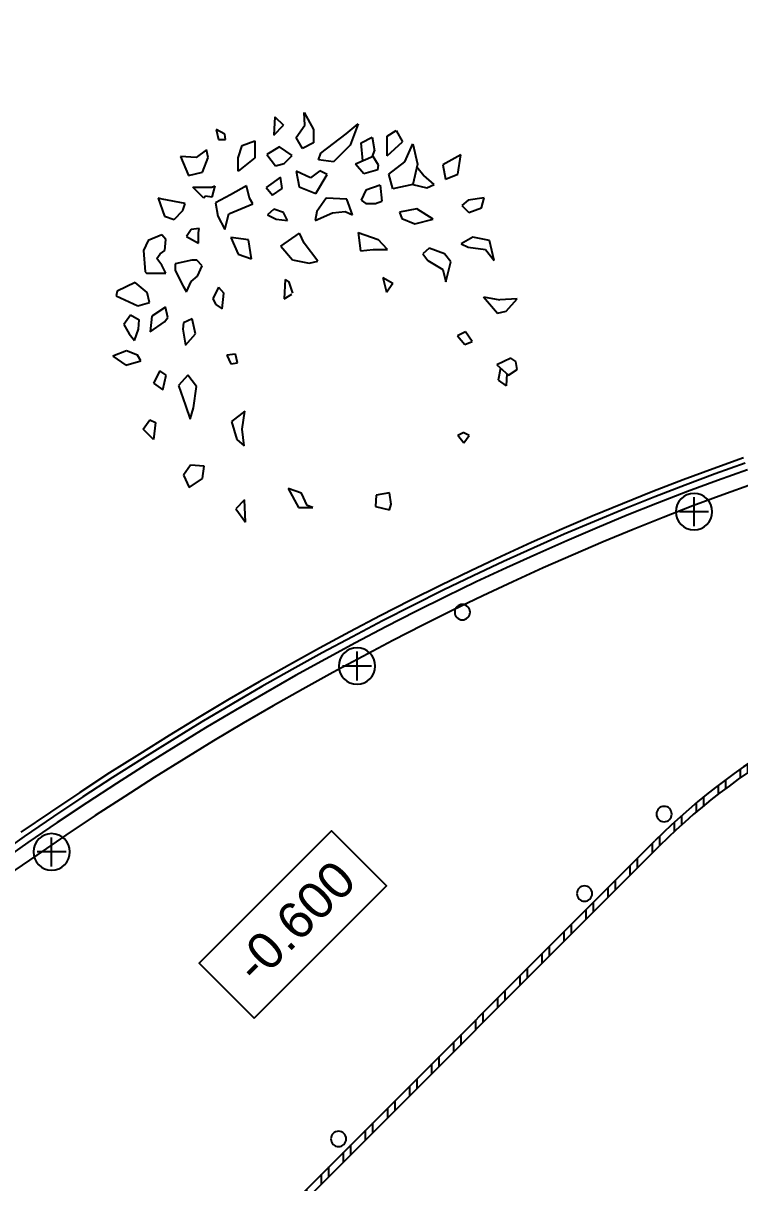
# Model space of a CAD drawing. Header units: metres. Extents: x 183920 to 188551, y 20757 to 23715.
# Drawn here: x 184272.74 to 184285.11, y 20998.33 to 21018.36 of the extents above; entities that cross this region are included whole.
import ezdxf

# ---------------------------------------------------------------- set-up
doc = ezdxf.new("R2010")
doc.units = ezdxf.units.M
for name, pattern in [('Style 0', [0]), ('Style_10', [0]), ('Style_18', [0]), ('Style_19', [0])]:
    doc.linetypes.add(name, pattern=pattern)
for name, color, linetype, true_color in [('0_1', 7, 'Continuous', 0x000000), ('0_2', 7, 'Continuous', 0x000000), ('brick', 12, 'Continuous', 0xbd0000), ('COLON', 5, 'Continuous', 0x0000ff), ('DRAW', 7, 'Continuous', 0xffffff), ('MONOLIT', 7, 'Continuous', 0x691639), ('SENDVICH', 2, 'Continuous', 0xffff00), ('TEXT', 2, 'Continuous', 0xffff00), ('WALL', 7, 'Continuous', 0x000000)]:
    doc.layers.add(name, color=color, linetype=linetype, true_color=true_color)
doc.styles.add('Style_14', font='', dxfattribs={"height": 0.63})
doc.styles.get('Style_14').set_extended_font_data('arial')
pattern_1 = [(90.00000125223907, (2.739875604618192e-06, -125.362089383195), (-0.3809999999999999, -8.327019778597844e-09), []), (90.00000125223907, (0.1270027919563006, -125.235089325563), (-0.3809999999999999, -8.327019778597844e-09), [])]

# ---------------------------------------------------------------- blocks, each defined once
blk = doc.blocks.new('TREE08')
at = {"layer": '0_2', "linetype": 'Style 0'}
for points in [[(0.1981012482413604, 0.8345069685907195), (0.1571599966195848, 0.7694516342888574)], [(0.2288069554383271, 0.7839082154829272), (0.1981012482413604, 0.8345069685907195)], [(0.02410137970231118, 0.8128221089848462), (-0.01683970132625134, 0.7549950774652607)], [(0.02921898132150008, 0.7983647966769922), (0.02410137970231118, 0.8128221089848462)], [(0.0650424607308737, 0.7188528811810753), (0.02921898132150008, 0.7983647966769922)], [(0.2748658086792917, 0.7694516342888574), (0.2288069554383271, 0.7839082154829272)], [(0.3567479707364068, 0.7839082154829272), (0.3311598407881757, 0.7549950774652607)], [(0.3618657429488138, 0.7477660435692002), (0.3567479707364068, 0.7839082154829272)], [(-0.3478543488823741, 0.7375844066017215), (-0.3632072999626907, 0.7303561281899182)], [(-0.2813250647942006, 0.7014422346879942), (-0.3478543488823741, 0.7375844066017215)], [(-0.1673427909349623, 0.7447011414184806), (-0.228754400292572, 0.6941023883106984)], [(-0.1264015149427234, 0.751929419830284), (-0.1673427909349623, 0.7447011414184806)], [(-0.08034285666543517, 0.7230155263283601), (-0.1264015149427234, 0.751929419830284)], [(-0.01683970132625134, 0.7549950774652607), (-0.006604522458336793, 0.7188528811810753)], [(0.1571599966195848, 0.7694516342888574), (0.1981012482413604, 0.7333094623751449)], [(0.1981012482413604, 0.7333094623751449), (0.2543952803502396, 0.7477660435692002)], [(0.2543952803502396, 0.7477660435692002), (0.2748658086792917, 0.7694516342888574)], [(0.3311598407881757, 0.7549950774652607), (0.3465127918684972, 0.7333094623751449)], [(0.3465127918684972, 0.7333094623751449), (0.3618657429488138, 0.7477660435692002)], [(-0.3632072999626907, 0.7303561281899182), (-0.3478543488823741, 0.6436152031684088)], [(-0.2864426420429262, 0.6436152031684088), (-0.2813250647942006, 0.7014422346879942)], [(-0.228754400292572, 0.6941023883106984), (-0.228754400292572, 0.6868740855284319)], [(-0.1212839376939977, 0.6796450760028296), (-0.08546043391416575, 0.7013306667224871)], [(-0.08546043391416575, 0.7013306667224871), (-0.08034285666543517, 0.7230155263283601)], [(-0.006604522458336793, 0.7188528811810753), (0.03945433078262778, 0.711624602769272)], [(0.03945433078262778, 0.711624602769272), (0.0650424607308737, 0.7188528811810753)], [(0.1212572888450092, 0.6736245975845898), (0.1314926383061468, 0.7314516291041755)], [(0.1314926383061468, 0.7314516291041755), (0.1724337193347093, 0.6736245975845898)], [(-0.228754400292572, 0.6868740855284319), (-0.1878133192640143, 0.6290470540088464)], [(-0.1878133192640143, 0.6290470540088464), (-0.1724603681836879, 0.6579602163969713)], [(-0.1724603681836879, 0.6579602163969713), (-0.1622250187225553, 0.6868740855284319)], [(-0.1622250187225553, 0.6868740855284319), (-0.1417544660230498, 0.6868740855284319)], [(-0.1417544660230498, 0.6868740855284319), (-0.1212839376939977, 0.6796450760028296)], [(0.1314926383061468, 0.6736245975845898), (0.1212572888450092, 0.6736245975845898)], [(0.1417278171740663, 0.6519397379787166), (0.1314926383061468, 0.6736245975845898)], [(0.1826688982026287, 0.6663962948023282), (0.1417278171740663, 0.6519397379787166)], [(0.1724337193347093, 0.6736245975845898), (0.1826688982026287, 0.6663962948023282)], [(0.2778920349101195, 0.6269646225792742), (0.3188331159386772, 0.6558785160811978)], [(0.3188331159386772, 0.6558785160811978), (0.3648919691796417, 0.6703350972752629)], [(0.3648919691796417, 0.6703350972752629), (0.4058330502082043, 0.641421934887133)], [(-0.5081331854486165, 0.581513958536031), (-0.554192038689586, 0.6104270965536976)], [(-0.554192038689586, 0.6104270965536976), (-0.554192038689586, 0.5526000650341072)], [(-0.4510562035739434, 0.6091151615849111), (-0.4595785777778675, 0.5790217134524759)], [(-0.4340110896091811, 0.6452276015375352), (-0.4510562035739434, 0.6091151615849111)], [(-0.3913988530326364, 0.6452276015375352), (-0.4340110896091811, 0.6452276015375352)], [(-0.416966341201323, 0.5910589416085967), (-0.3871376781159011, 0.6091151615849111)], [(-0.3877112612605409, 0.6087685892744148), (-0.3913988530326364, 0.6452276015375352)], [(-0.3478543488823741, 0.6436152031684088), (-0.3120308694730005, 0.6147020407802887)], [(-0.3120308694730005, 0.6147020407802887), (-0.2864426420429262, 0.6436152031684088)], [(-0.1592150475884941, 0.6053920620527119), (-0.1899209497491322, 0.5475650305331264)], [(-0.1387446167412802, 0.6198486432467819), (-0.1592150475884941, 0.6053920620527119)], [(-0.0926857635003156, 0.5764781685507882), (-0.1387446167412802, 0.6198486432467819)], [(-0.0007104779861435182, 0.6443760245566021), (-0.03141618518311018, 0.6443760245566021)], [(-0.03141618518311018, 0.6443760245566021), (-0.02629860793438944, 0.5937772714488199)], [(-0.02629860793438944, 0.5937772714488199), (0.004407294226258528, 0.6154621310546785)], [(0.01976024530658005, 0.6226911649507436), (-0.0007104779861435182, 0.6443760245566021)], [(0.004407294226258528, 0.6154621310546785), (0.01976024530658005, 0.6226911649507436)], [(0.1329661494241939, 0.6289340238157365), (0.09714267001482517, 0.592791827531551)], [(0.1892601815330779, 0.6000201303138176), (0.1329661494241939, 0.6289340238157365)], [(0.3546566197185091, 0.6052797629734058), (0.2778920349101195, 0.6269646225792742)], [(0.4058330502082043, 0.641421934887133), (0.3546566197185091, 0.6052797629734058)], [(0.5215110206685611, 0.6319357089934279), (0.4642184577054443, 0.5959705153596326)], [(0.5215110206685611, 0.6319357089934279), (0.5153948881951396, 0.5887422369478341)], [(-0.4978980065807069, 0.5381434838400422), (-0.5081331854486165, 0.581513958536031)], [(-0.4595785777778675, 0.5790217134524759), (-0.416966341201323, 0.5910589416085967)], [(-0.3487892240953092, 0.578222971628648), (-0.3999656545849995, 0.5493098092405279)], [(-0.2924951919864252, 0.5565380876523313), (-0.3487892240953092, 0.578222971628648)], [(-0.08245038966871976, 0.5620216117271913), (-0.0926857635003156, 0.5764781685507882)], [(-0.08756816188112672, 0.5331077182252577), (-0.08245038966871976, 0.5620216117271913)], [(0.09714267001482517, 0.592791827531551), (0.07155434510290778, 0.5421930744237689)], [(0.07155434510290778, 0.5421930744237689), (0.1278485721754732, 0.5638786895138892)], [(0.1278485721754732, 0.5638786895138892), (0.2097307342325883, 0.513279936406107)], [(0.250671815261141, 0.5711069679256925), (0.1892601815330779, 0.6000201303138176)], [(0.219966083693716, 0.5349647960119654), (0.250671815261141, 0.5711069679256925)], [(0.3897784004754493, 0.5760951624027182), (0.3744254493951278, 0.5254964092949211)], [(0.4409548309651445, 0.5544103027968449), (0.3897784004754493, 0.5760951624027182)], [(0.4642184577054443, 0.5959705153596326), (0.5153948881951396, 0.5887422369478341)], [(-0.554192038689586, 0.5526000650341072), (-0.5081331854486165, 0.5164578931203802)], [(-0.5081331854486165, 0.5164578931203802), (-0.4978980065807069, 0.5381434838400422)], [(-0.3999656545849995, 0.5493098092405279), (-0.3385540452273897, 0.5276249496346548)], [(-0.3385540452273897, 0.5276249496346548), (-0.3180833219346612, 0.5276249496346548)], [(-0.3180833219346612, 0.5276249496346548), (-0.2924951919864252, 0.5565380876523313)], [(-0.1899209497491322, 0.5475650305331264), (-0.2001562260988899, 0.5258794154430059)], [(-0.2001562260988899, 0.5258794154430059), (-0.1592150475884941, 0.5331077182252577)], [(-0.1592150475884941, 0.5331077182252577), (-0.1285092429096892, 0.5258794154430059)], [(-0.1285092429096892, 0.5258794154430059), (-0.08756816188112672, 0.5331077182252577)], [(0.2097307342325883, 0.513279936406107), (0.219966083693716, 0.5349647960119654)], [(0.3744254493951278, 0.5254964092949211), (0.4000135793433639, 0.5038115496890627)], [(0.4409548309651445, 0.4965832469068011), (0.4409548309651445, 0.5544103027968449)], [(0.4846889860344916, 0.4803168178773561), (0.505159709327225, 0.5236869270164454)], [(0.505159709327225, 0.5236869270164454), (0.5614537414361042, 0.5236869270164454)], [(0.5614537414361042, 0.5236869270164454), (0.5972772208454777, 0.5526000650341072)], [(0.5972772208454777, 0.5526000650341072), (0.5665713186848347, 0.48754473073226)], [(0.06054272338199378, 0.5070371019115579), (0.02471924397262015, 0.4492104359488716)], [(0.0912486255426319, 0.4492104359488716), (0.06054272338199378, 0.5070371019115579)], [(0.2886658740536093, 0.5073725125514256), (0.2784305002220135, 0.4712314373083868)], [(0.3091364023826614, 0.5001442341396173), (0.2886658740536093, 0.5073725125514256)], [(0.350077483411224, 0.4856880185024566), (0.3091364023826614, 0.5001442341396173)], [(0.3193717762142524, 0.4567748804847899), (0.350077483411224, 0.4856880185024566)], [(0.4000135793433639, 0.5038115496890627), (0.4409548309651445, 0.4965832469068011)], [(0.5256302620267304, 0.4586312271576939), (0.4846889860344916, 0.4803168178773561)], [(0.5665713186848347, 0.48754473073226), (0.5256302620267304, 0.4586312271576939)], [(-0.4978980065807069, 0.4369463675518255), (-0.5490742664771789, 0.4297180647695639)], [(-0.4978980065807069, 0.4080332051637056), (-0.4978980065807069, 0.4369463675518255)], [(-0.3218097602198667, 0.4561151965052544), (-0.3644219967964063, 0.4139837647324414)], [(-0.3005036419315919, 0.4681524246613752), (-0.3218097602198667, 0.4561151965052544)], [(-0.3090261136173641, 0.4079647972827158), (-0.2706751494393931, 0.4500962046850607)], [(-0.2706751494393931, 0.4500962046850607), (-0.3005036419315919, 0.4681524246613752)], [(-0.1172624218801002, 0.4382084649300868), (-0.1650928369639157, 0.4307027775730292)], [(-0.1172625924733182, 0.4382084649300868), (-0.1241515609716768, 0.4090171624829088)], [(0.02471924397262015, 0.4492104359488716), (0.04007219505294167, 0.3986116828410895)], [(0.04007219505294167, 0.3986116828410895), (0.0912486255426319, 0.4492104359488716)], [(0.2390423292699181, 0.4369463675518255), (0.208336427109275, 0.4441746459636289)], [(0.208336427109275, 0.4441746459636289), (0.2134540043580006, 0.4080332051637056)], [(0.2492775081378375, 0.4008041712676401), (0.2390423292699181, 0.4369463675518255)], [(0.2784305002220135, 0.4712314373083868), (0.3193717762142524, 0.4567748804847899)], [(0.4028068239773764, 0.4514029243754371), (0.3618657429488138, 0.4080332051637056)], [(0.4130420028452909, 0.3935758928558467), (0.4028068239773764, 0.4514029243754371)], [(-0.5490742664771789, 0.4297180647695639), (-0.5490742664771789, 0.3863476144440434)], [(-0.5490742664771789, 0.3863476144440434), (-0.4978980065807069, 0.4080332051637056)], [(-0.3644219967964063, 0.4139837647324414), (-0.3090261136173641, 0.4079647972827158)], [(-0.1650928369639157, 0.4307027775730292), (-0.1753280158318253, 0.4090171624829088)], [(-0.1753280158318253, 0.380104024465247), (-0.1241515609716768, 0.4090171624829088)], [(-0.1753280158318253, 0.4090171624829088), (-0.1753280158318253, 0.380104024465247)], [(0.2134540043580006, 0.4080332051637056), (0.2339247276507292, 0.3718910332499784)], [(0.2339247276507292, 0.3718910332499784), (0.2492775081378375, 0.4008041712676401)], [(0.3618657429488138, 0.4080332051637056), (0.3772186940291403, 0.3429771397480547)], [(0.4539832788375346, 0.3791193116617818), (0.4130420028452909, 0.3935758928558467)], [(0.4846889860344916, 0.4080332051637056), (0.5102773109464089, 0.4152615079459671)], [(0.5102773109464089, 0.3574344520559085), (0.4846889860344916, 0.4080332051637056)], [(0.5102773109464089, 0.4152615079459671), (0.6228653507937137, 0.3791193116617818)], [(-0.7195131721538705, 0.3081788768465349), (-0.7109907979499414, 0.3623475367754686)], [(-0.7109907979499414, 0.3623475367754686), (-0.6683785613733968, 0.3623475367754686)], [(-0.6683785613733968, 0.3623475367754686), (-0.6641173864566614, 0.3382723249789702)], [(-0.5021599369816944, 0.3491091861318117), (-0.5482186196294457, 0.2840538518299498)], [(-0.4509835064920041, 0.3418808833495501), (-0.5021599369816944, 0.3491091861318117)], [(0.3772186940291403, 0.3429771397480547), (0.4591008560862554, 0.35020617364412)], [(0.4591008560862554, 0.35020617364412), (0.4539832788375346, 0.3791193116617818)], [(0.5972772208454777, 0.3429771397480547), (0.5102773109464089, 0.3574344520559085)], [(0.6791593829025929, 0.364662754838175), (0.5972772208454777, 0.3429771397480547)], [(0.6228653507937137, 0.3791193116617818), (0.6791593829025929, 0.364662754838175)], [(-0.6641173864566614, 0.3382723249789702), (-0.7195131721538705, 0.3081788768465349)], [(-0.4663364575723306, 0.291282130241758), (-0.4509835064920041, 0.3418808833495501)], [(0.141391285493052, 0.336337895352479), (0.1242837100395234, 0.2719020825122148)], [(0.141391285493052, 0.336337895352479), (0.2215187988065018, 0.3080442787964003)], [(0.2010482704774546, 0.2719020825122148), (0.2215187988065018, 0.3080442787964003)], [(0.5768066925164257, 0.2706935270343992), (0.6279829524129027, 0.3140640017303928)], [(0.6279829524129027, 0.3140640017303928), (0.6689242040346832, 0.2923791421245197)], [(-0.5482186196294457, 0.2840538518299498), (-0.5789245217900839, 0.2406833771339758)], [(-0.5379834407615264, 0.255140713812288), (-0.4663364575723306, 0.291282130241758)], [(-0.3061743798795473, 0.2660474694441802), (-0.3232193232510867, 0.235954021311745)], [(-0.2848682615912775, 0.2419730131319339), (-0.3061743798795473, 0.2660474694441802)], [(0.1242837100395234, 0.2719020825122148), (0.1498718399877595, 0.2140750509926292)], [(0.1754601405292185, 0.1923901913867659), (0.2010482704774546, 0.2719020825122148)], [(0.3236337066152449, 0.3018006644471455), (0.2929278044546068, 0.2873441076235389)], [(0.2929278044546068, 0.2873441076235389), (0.3543394138122115, 0.2512026668236105)], [(0.3850453159728595, 0.3018006644471455), (0.3236337066152449, 0.3018006644471455)], [(0.4259863970014121, 0.2367453545157567), (0.3850453159728595, 0.3018006644471455)], [(0.5401944875422576, 0.2395462271037151), (0.5512183676045131, 0.2851501082284691)], [(0.6126300013325763, 0.2490086674285408), (0.5512183676045131, 0.2851501082284691)], [(0.6689242040346832, 0.2923791421245197), (0.6331007246253096, 0.2562369702108024)], [(-0.5789245217900839, 0.2406833771339758), (-0.5379834407615264, 0.255140713812288)], [(-0.3232193232510867, 0.235954021311745), (-0.3061743798795473, 0.2178978013354304)], [(-0.3061743798795473, 0.2178978013354304), (-0.2848682615912775, 0.2419730131319339)], [(0.04968950965054725, 0.2522940978710579), (-0.01172209970706245, 0.2128664955148136)], [(0.02446469451877006, 0.1989230830952489), (0.04968950965054725, 0.2345521106049341)], [(0.04968950965054725, 0.2522940978710579), (0.04968950965054725, 0.2345521106049341)], [(0.3543394138122115, 0.2512026668236105), (0.3850453159728595, 0.2150604949098834)], [(0.3901628932215851, 0.1861466014079597), (0.4259863970014121, 0.2367453545157567)], [(0.5819242697651514, 0.2056382171030103), (0.5401944875422576, 0.2395462271037151)], [(0.5972772208454777, 0.2128664955148136), (0.6126300013325763, 0.2490086674285408)], [(0.6109702755302938, 0.2499855573143639), (0.6331007246253096, 0.2562369702108024)], [(0.6444733459689996, 0.2064410531641064), (0.7047477078145103, 0.2490086674285408)], [(0.7047477078145103, 0.2490086674285408), (0.740571187223879, 0.2345521106049341)], [(0.740571187223879, 0.2345521106049341), (0.7201004639311506, 0.1911816359089454)], [(-0.01172209970706245, 0.2128664955148136), (0.01940204828670282, 0.2003060579546959)], [(0.1498718399877595, 0.2140750509926292), (0.1754601405292185, 0.1923901913867659)], [(0.3850453159728595, 0.2150604949098834), (0.3901628932215851, 0.1861466014079597)], [(0.4949243598660875, 0.1984099143207486), (0.4539832788375346, 0.1911816359089454)], [(0.4539832788375346, 0.1911816359089454), (0.4539832788375346, 0.1694960208188249)], [(0.5404144309430161, 0.1662835067923817), (0.4949243598660875, 0.1984099143207486)], [(0.5819242697651514, 0.2056382171030103), (0.5972772208454777, 0.2128664955148136)], [(0.6444733459689996, 0.2064410531641064), (0.7201004639311506, 0.1911816359089454)], [(-0.764015216044786, 0.1405828828011631), (-0.789603516586245, 0.09721240810517436)], [(-0.7179565577675026, 0.1405828828011631), (-0.764015216044786, 0.1405828828011631)], [(-0.6923682328555851, 0.09721240810517436), (-0.7179565577675026, 0.1405828828011631)], [(0.3489208857539501, 0.1311394026941548), (0.2988218245563318, 0.08396440675938828)], [(0.3489208857539501, 0.1311394026941548), (0.3704688077455325, 0.05505051325746447)], [(0.4539832788375346, 0.1694960208188249), (0.4744538071665771, 0.1405828828011631)], [(0.4744538071665771, 0.1405828828011631), (0.4949243598660875, 0.1261263016070981)], [(0.5404144309430161, 0.1662835067923817), (0.4949243598660875, 0.1261263016070981)], [(0.5563359692236971, 0.1188980231952998), (0.5921594486330708, 0.1622677424070215)], [(0.5921594486330708, 0.1622677424070215), (0.6638064318222763, 0.1405828828011631)], [(0.6638064318222763, 0.1405828828011631), (0.735453415011477, 0.1550394639952281)], [(0.735453415011477, 0.1550394639952281), (0.6842769845217819, 0.09721240810517436)], [(-0.789603516586245, 0.09721240810517436), (-0.7333095088478242, 0.07552754849931591)], [(-0.7333095088478242, 0.07552754849931591), (-0.6923682328555851, 0.09721240810517436)], [(-0.4979296150672185, 0.1095605302184746), (-0.540541851643763, 0.05539189466000413)], [(-0.4382722645259213, 0.09150431024216012), (-0.4979296150672185, 0.1095605302184746)], [(-0.4979296150672185, 0.06141013099593595), (-0.4382722645259213, 0.09150431024216012)], [(0.6126300013325763, 0.06829927008750766), (0.5563359692236971, 0.1188980231952998)], [(0.6842769845217819, 0.09721240810517436), (0.6126300013325763, 0.06829927008750766)], [(0.6750323429972499, 0.09348151002580128), (0.6638064318222763, 0.05384195777965376)], [(-0.5448030509309616, 0.01927945470738), (-0.4979296150672185, 0.06141013099593595)], [(-0.540541851643763, 0.05539189466000413), (-0.5448030509309616, 0.01927945470738)], [(0.2988218245563318, 0.08396440675938828), (0.3295277267169749, 0.04782223484566115)], [(0.3295277267169749, 0.04782223484566115), (0.3602336288776229, 0.004452515633929502)], [(0.3602336288776229, 0.004452515633929502), (0.3704688077455325, 0.05505051325746447)], [(0.5001090533614283, 0.04910217140057831), (0.4855325695045695, 0.02851356819322438)], [(0.547482814767301, 0.002778386889835679), (0.5001090533614283, 0.04910217140057831)], [(0.6126300013325763, 0.06829927008750766), (0.6331007246253096, 0.01770051697972544)], [(0.6586888545735456, 0.003243960156118791), (0.6638064318222763, 0.05384195777965376)], [(0.4855325695045695, 0.02851356819322438), (0.4964649872307547, -0.02295757426826844)], [(0.5511269052684329, -0.06928211426325832), (0.547482814767301, 0.002778386889835679)], [(0.6331007246253096, 0.01770051697972544), (0.6586888545735456, 0.003243960156118791)], [(0.7362125792083913, 0.01853498589779159), (0.6990423881839315, -0.02084092671296722)], [(0.8059067087034159, -0.01427827867291303), (0.7362125792083913, 0.01853498589779159)], [(0.2647552116024783, -0.04118446057538217), (0.2288069554383271, -0.08349698923584888)], [(0.2647552116024783, -0.04118446057538217), (0.2697482314305611, -0.08349698923584888)], [(0.4964649872307547, -0.02295757426826844), (0.5511269052684329, -0.06928211426325832)], [(0.6990423881839315, -0.02084092671296722), (0.7408588317623014, -0.04709151887317412)], [(0.7408588317623014, -0.04709151887317412), (0.8059067087034159, -0.01427827867291303)], [(0.2288069554383271, -0.08349698923584888), (0.2697482314305611, -0.08349698923584888)], [(-0.7537800371768711, -0.0907252676476522), (-0.7742505655059233, -0.1485522991672377)], [(-0.7742505655059233, -0.1485522991672377), (-0.707721378899588, -0.09795354605945551)], [(-0.707721378899588, -0.09795354605945551), (-0.7537800371768711, -0.0907252676476522)], [(0.4232773766768868, -0.1124101272535254), (0.4130420028452909, -0.1413240207554492)], [(0.4539832788375346, -0.119639161149576), (0.4232773766768868, -0.1124101272535254)], [(0.4693362299178513, -0.1774661926691615), (0.4539832788375346, -0.119639161149576)], [(0.6535712529543567, -0.1268674395613793), (0.6484534807419498, -0.1630088803613077)], [(0.6842769845217819, -0.1340957423436409), (0.6535712529543567, -0.1268674395613793)], [(0.4130420028452909, -0.1413240207554492), (0.4181597750576979, -0.2063793306868381)], [(0.6484534807419498, -0.1630088803613077), (0.6893947567341888, -0.1919227738632314)], [(0.7252182361435623, -0.1774661926691615), (0.6842769845217819, -0.1340957423436409)], [(-0.579780168637822, -0.2063793306868381), (-0.615603672417654, -0.2786629434004935)], [(-0.5644274125211818, -0.2569780837946203), (-0.579780168637822, -0.2063793306868381)], [(0.4181597750576979, -0.2063793306868381), (0.3874538728970549, -0.2425215269710235)], [(0.3874538728970549, -0.2425215269710235), (0.4591008560862554, -0.2136076334690997)], [(0.4591008560862554, -0.2136076334690997), (0.4693362299178513, -0.1774661926691615)], [(0.5819242697651514, -0.2280641902926965), (0.5358654165241867, -0.2063793306868381)], [(0.5358654165241867, -0.2063793306868381), (0.5409831887365987, -0.2352932241887619)], [(0.6893947567341888, -0.1919227738632314), (0.7252182361435623, -0.1774661926691615)], [(-0.5900155424694179, -0.300348558490609), (-0.5644274125211818, -0.2569780837946203)], [(0.5409831887365987, -0.2352932241887619), (0.5716889203040235, -0.2931195245945487)], [(0.5409831887365987, -0.2352932241887619), (0.5716889203040235, -0.2931195245945487)], [(0.6075123997133922, -0.2858912461827404), (0.5819242697651514, -0.2280641902926965)], [(-0.615603672417654, -0.2786629434004935), (-0.584897770257011, -0.3220334180964675)], [(-0.584897770257011, -0.3220334180964675), (-0.5900155424694179, -0.300348558490609)], [(0.5563359692236971, -0.3437182777023407), (0.6075123997133922, -0.2858912461827404)], [(0.5716889203040235, -0.2931195245945487), (0.5563359692236971, -0.3437182777023407)], [(0.2486641036616864, -0.3935509941435048), (0.2377316859355061, -0.4347282005582127)], [(0.2778171201163256, -0.4089922637705767), (0.2486641036616864, -0.3935509941435048)], [(0.2632406118890084, -0.4501694701852895), (0.2778171201163256, -0.4089922637705767)], [(0.4226753288350603, -0.389427390473016), (0.4028068239773764, -0.4666006435237735)], [(0.4226753288350603, -0.389427390473016), (0.4488655066251179, -0.444915783917915)], [(0.2377316859355061, -0.4347282005582127), (0.2632406118890084, -0.4501694701852895)], [(0.4028068239773764, -0.4666006435237735), (0.4283949539256123, -0.4882862342434356)], [(0.4898067582468986, -0.4955145370256973), (0.4488655066251179, -0.444915783917915)], [(-0.410898096681638, -0.4882862342434356), (-0.4467215760910117, -0.509971093849304)], [(-0.4467215760910117, -0.509971093849304), (-0.4262510477619595, -0.5605698469570861)], [(-0.3750745929018111, -0.5244276750433591), (-0.410898096681638, -0.4882862342434356)], [(0.4283949539256123, -0.4882862342434356), (0.4898067582468986, -0.4955145370256973)], [(-0.4262510477619595, -0.5605698469570861), (-0.4057803000987728, -0.5533415685452828)], [(-0.4057803000987728, -0.5533415685452828), (-0.3750745929018111, -0.5244276750433591)], [(0.2425623010186963, -0.5930789194471017), (0.2009114303450119, -0.6126887806136623)], [(0.2441599065186486, -0.575026428151156), (0.2390423292699181, -0.6328534596707416)], [(0.2953363613788021, -0.6039403216530798), (0.2441599065186486, -0.575026428151156)], [(0.2953363613788021, -0.6256251812589384), (0.2953363613788021, -0.6039403216530798)], [(-0.0532927428266948, -0.6075001634742812), (-0.06328453391140758, -0.6427822287460976)], [(-0.06328453391140758, -0.6427822287460976), (-0.02919467153879204, -0.6427822287460976)], [(-0.0532927428266948, -0.6075001634742812), (-0.03345604141919887, -0.618707016949609)], [(-0.02919467153879204, -0.6427822287460976), (-0.03345604141919887, -0.618707016949609)], [(0.2009114303450119, -0.6126887806136623), (0.2009114303450119, -0.6488012205662865)], [(0.2397909897986129, -0.6243939368829413), (0.2009114303450119, -0.6488012205662865)], [(0.2390423292699181, -0.6328534596707416), (0.2748658086792917, -0.6473107719785954)], [(0.2748658086792917, -0.6473107719785954), (0.2953363613788021, -0.6256251812589384)]]:
    blk.add_lwpolyline(points, dxfattribs=at)

msp = doc.modelspace()

# ---------------------------------------------------------------- hatches: boundary and pattern name
at = {"layer": 'DRAW'}
h = msp.add_hatch(dxfattribs=at)
h.set_pattern_fill('PATTERN_1', color=256, scale=0.04, angle=45.00000125223908, style=0, pattern_type=2)
h.set_pattern_definition(pattern_1)
edge = h.paths.add_edge_path(flags=0)
edge.add_line((184285.278452942, 21005.43397028478), (184285.0679763456, 21005.43397028478))
edge.add_arc((184291.3591755627, 20996.5205583458), 10.90999999924178, 125.2149287055322, 126.6709713732514)
edge.add_line((184284.8435178597, 21005.271232873), (184284.8807804479, 21005.2339702848))
edge.add_line((184284.8807804479, 21005.2339702848), (184284.9951711343, 21005.2339702848))
edge.add_arc((184291.3591755628, 20996.52055834586), 10.78999999921874, 124.3017776761788, 126.1432273850435, ccw=False)
edge.add_line((184285.278452942, 21005.43397028478), (184285.278452942, 21005.43397028478))
edge = h.paths.add_edge_path(flags=0)
edge.add_line((184287.5984576879, 21006.63397028477), (184287.2668658318, 21006.63397028477))
edge.add_arc((184291.3591755627, 20996.52055834485), 10.91000000002807, 112.0303164315238, 125.2149287027055)
edge.add_line((184285.0679763456, 21005.43397028478), (184285.278452942, 21005.43397028478))
edge.add_arc((184291.3591755627, 20996.5205583448), 10.79000000007903, 110.3978782312339, 124.30177767281049, ccw=False)
edge.add_line((184287.5984576879, 21006.63397028477), (184287.5984576879, 21006.63397028477))
edge = h.paths.add_edge_path(flags=0)
edge.add_line((184288.1877982344, 21006.83397028476), (184287.8008565553, 21006.83397028476))
edge.add_arc((184291.3591755627, 20996.52055834495), 10.90999999990707, 109.0353869886081, 112.0303164313215)
edge.add_line((184287.2668658318, 21006.63397028477), (184287.5984576879, 21006.63397028477))
edge.add_arc((184291.3591755627, 20996.52055834507), 10.78999999980191, 107.09267897267091, 110.3978782314602, ccw=False)
edge.add_line((184288.1877982344, 21006.83397028476), (184288.1877982344, 21006.83397028476))
edge = h.paths.add_edge_path(flags=0)
edge.add_arc((184289.3230602081, 21007.17779693013), 0.132500000004501, 180.0000000067421, 218.0540475959338, ccw=False)
edge.add_arc((184289.3230602081, 21007.17779693015), 0.1325000000040125, 164.2023622626909, 180.0000000170572, ccw=False)
edge.add_arc((184291.3591755627, 20996.52055834499), 10.90999999989961, 101.4384103490153, 109.0353869890705)
edge.add_line((184287.8008565553, 21006.83397028476), (184288.1877982344, 21006.83397028476))
edge.add_arc((184291.3591755627, 20996.52055834474), 10.79000000012951, 101.44186030419161, 107.09267897236529, ccw=False)
edge.add_line((184289.2187257802, 21007.09612332877), (184289.2187257802, 21007.09612332877))
edge = h.paths.add_edge_path(flags=0)
edge.add_line((184290.7817280322, 21007.29509565975), (184290.7753060022, 21007.41492369291))
edge.add_arc((184291.3591755627, 20996.52055834492), 10.90999999996287, 93.0677590204547, 100.1941482070702)
edge.add_arc((184289.3230602081, 21007.17779693011), 0.1325000000026649, 7.353264663834125e-10, 37.43019631083331, ccw=False)
edge.add_arc((184289.3230602081, 21007.17779693021), 0.1325000000017958, 343.57851092495827, 359.9999999584208, ccw=False)
edge.add_arc((184291.3591755627, 20996.52055834482), 10.79000000005808, 93.06775902029699, 100.19069825125229, ccw=False)
edge.add_line((184290.7817280322, 21007.29509565975), (184290.7817280322, 21007.29509565975))
h = msp.add_hatch(dxfattribs=at)
h.set_pattern_fill('PATTERN_1', color=256, scale=0.04, angle=45.00000125223908, style=0, pattern_type=2)
h.set_pattern_definition(pattern_1)
edge = h.paths.add_edge_path(flags=0)
edge.add_arc((184291.3591755627, 20996.52055834481), 10.79000000004047, 126.14322738150679, 134.9999999993767, ccw=False)
edge.add_line((184284.9951711343, 21005.2339702848), (184284.8807804479, 21005.2339702848))
edge.add_line((184284.8807804479, 21005.2339702848), (184284.8435178597, 21005.271232873))
edge.add_arc((184291.3591755627, 20996.5205583446), 10.91000000019494, 126.6709713694298, 134.9999999961542)
edge.add_line((184283.6446405803, 21004.23509332801), (184270.9662159932, 20991.55666874098))
edge.add_line((184270.9662159932, 20991.55666874098), (184271.0510688069, 20991.47181592723))
edge.add_line((184271.0510688069, 20991.47181592723), (184283.7294933938, 21004.15024051392))
edge.add_line((184283.7294933938, 21004.15024051392), (184283.7294933938, 21004.15024051392))

# ---------------------------------------------------------------- linework, layer by layer
at = {"layer": 'brick', "linetype": 'Style_19'}
for points in [[(184289.1955648366, 21007.21386880638, 0.1474959055225802), (184283.6446405803, 21004.23509332801)], [(184289.2187257802, 21007.09612332877, 0.1474805248008466), (184283.7294933941, 21004.15024051426)]]:
    msp.add_lwpolyline(points, format="xyb", dxfattribs=at)
for points in [[(184271.3975511297, 20991.9880038775), (184283.6446405803, 21004.23509332801)], [(184271.0510688069, 20991.47181592723), (184283.7294468671, 21004.15019398728)]]:
    msp.add_lwpolyline(points, dxfattribs=at)
at = {"layer": 'COLON', "linetype": 'Style_18'}
for points in [[(184284.0084880085, 21009.92020693008, 0.9999999999999999), (184284.6384880085, 21009.92020693008, 0.9999999999999999), (184284.0084880085, 21009.92020693008)], [(184278.1874929687, 21007.25592059571, 0.9999999999999999), (184278.8174929686, 21007.25592059571, 0.9999999999999999), (184278.1874929687, 21007.25592059571)], [(184272.9112134327, 21004.04691875745, 0.9999999999999999), (184273.5412134327, 21004.04691875745, 0.9999999999999999), (184272.9112134327, 21004.04691875745)]]:
    msp.add_lwpolyline(points, format="xyb", close=True, dxfattribs=at)
at = {"layer": 'COLON', "linetype": 'Style_19'}
for points in [[(184280.1890670562, 21008.18598677594, 0.9999999999999999), (184280.4540670562, 21008.18598677594, 0.9999999999999999), (184280.1890670562, 21008.18598677594)], [(184283.6743445396, 21004.70070929266, 0.9999999999999999), (184283.9393445395, 21004.70070929266, 0.9999999999999999), (184283.6743445396, 21004.70070929266)], [(184282.2997744053, 21003.32613915853, 0.9999999999999999), (184282.5647744053, 21003.32613915853, 0.9999999999999999), (184282.2997744053, 21003.32613915853)], [(184278.0507115741, 20999.08992061546, 0.9999999999999999), (184278.3157115741, 20999.08992061546, 0.9999999999999999), (184278.0507115741, 20999.08992061546)]]:
    msp.add_lwpolyline(points, format="xyb", close=True, dxfattribs=at)
at = {"layer": 'MONOLIT', "linetype": 'Style_19'}
for points in [[(184285.1775336898, 21010.84948365517), (184284.6567778029, 21010.66317202128), (184284.1351704579, 21010.46922223799), (184283.6128356619, 21010.26768399542), (184283.0898976712, 21010.05860866946), (184282.5664809637, 21009.84204931821), (184282.0427102115, 21009.61806067755), (184281.5187102516, 21009.38669915599), (184280.9946060574, 21009.1480228286), (184280.4705227087, 21008.90209143023), (184279.9465853615, 21008.64896634792), (184279.4229192183, 21008.38871061245), (184278.8996494969, 21008.12138888926), (184278.3769013992, 21007.84706746843), (184277.8548000806, 21007.5658142541), (184277.3334706186, 21007.27769875297), (184276.8130379804, 21006.98279206222), (184276.2936269924, 21006.68116685665), (184275.7753623076, 21006.37289737516), (184275.2583683743, 21006.05805940655), (184274.7427694042, 21005.73673027462), (184274.2286893402, 21005.40898882272), (184273.7162518251, 21005.07491539754), (184273.2055801693, 21004.73459183243), (184272.6967973196, 21004.38810143)], [(184285.3363866383, 21010.39652135887), (184284.8212751662, 21010.21222913596), (184284.3052151715, 21010.0203420295), (184283.7883331753, 21009.8209077013), (184283.2707559136, 21009.61397564317), (184282.7526103065, 21009.39959716626), (184282.2340234274, 21009.17782538994), (184281.7151224721, 21008.94871523008), (184281.1960347274, 21008.71232338688), (184280.6768875403, 21008.4687083322), (184280.1578082865, 21008.21793029632), (184279.6389243391, 21007.96005125427), (184279.1203630372, 21007.69513491166), (184278.6022516543, 21007.42324668994), (184278.0847173673, 21007.14445371129), (184277.5678872246, 21006.85882478296), (184277.0518881148, 21006.56643038118), (184276.5368467353, 21006.26734263453), (184276.0228895605, 21005.96163530695), (184275.5101428113, 21005.64938378026), (184274.9987324227, 21005.33066503615), (184274.4887840132, 21005.00555763787), (184273.9804228536, 21004.67414171141), (184273.4737738353, 21004.33649892621), (184272.9689614398, 21003.99271247557), (184272.4661097078, 21003.6428670565)]]:
    msp.add_lwpolyline(points, dxfattribs=at)
at = {"layer": 'SENDVICH', "linetype": 'Style_19'}
for points in [[(184285.2087648253, 21010.7595554827), (184284.6891260622, 21010.57364352389), (184284.1686166303, 21010.38010197873), (184283.6473610343, 21010.17898013588), (184283.1254840211, 21009.97032899834), (184282.6031105523, 21009.75420127847), (184282.0803657749, 21009.53065139221), (184281.557374993, 21009.29973545265), (184281.0342636378, 21009.06151126276), (184280.5111572378, 21008.81603830742), (184279.9881813882, 21008.5633777447), (184279.4654617213, 21008.30359239648), (184278.9431238745, 21008.03674673819), (184278.42129346, 21007.76290688802), (184277.9000960331, 21007.48214059534), (184277.3796570613, 21007.1945172284), (184276.8601018923, 21006.90010776151), (184276.3415557226, 21006.59898476135), (184275.8241435659, 21006.29122237283), (184275.3079902211, 21005.97689630418), (184274.7932202411, 21005.65608381151), (184274.2799579004, 21005.32886368272), (184273.7683271639, 21004.99531622083), (184273.2584516552, 21004.65552322674), (184272.7504546246, 21004.30956798144), (184272.244458918, 21003.9575352276)], [(184285.2484780625, 21010.64631490862), (184284.730250403, 21010.46090780256), (184284.2111278087, 21010.26788192661), (184283.6912354126, 21010.06728606235), (184283.1706985817, 21009.85917074177), (184282.649642888, 21009.64358824048), (184282.1281940789, 21009.42059257031), (184281.6064780482, 21009.19023947117), (184281.0846208053, 21008.95258640233), (184280.5627484457, 21008.70769253291), (184280.0409871195, 21008.4556187318), (184279.5194630015, 21008.19642755694), (184278.9983022596, 21007.93018324379), (184278.4776310238, 21007.6569516934), (184277.9575753548, 21007.37680045963), (184277.4382612129, 21007.0897987359), (184276.9198144259, 21006.79601734125), (184276.4023606583, 21006.49552870583), (184275.8860253791, 21006.18840685578), (184275.3709338304, 21005.8747273976), (184274.8572109957, 21005.55456750189), (184274.3449815687, 21005.22800588651), (184273.8343699211, 21004.89512279929), (184273.3255000716, 21004.55600000019), (184272.8184956546, 21004.21072074283), (184272.3134798882, 21003.85936975568)]]:
    msp.add_lwpolyline(points, dxfattribs=at)
at = {"layer": 'TEXT', "linetype": 'Style_19'}
msp.add_lwpolyline([(184276.7238418904, 21001.17678867204), (184279.0089949304, 21003.46194171207), (184278.0627610539, 21004.4081755886), (184275.7776080138, 21002.12302254858), (184276.7238418904, 21001.17678867204)], close=True, dxfattribs=at)
at = {"layer": 'WALL', "linetype": 'Style_10'}
for points in [[(184284.3234880083, 21009.67020693008), (184284.3234880083, 21010.17020693008)], [(184284.5734880083, 21009.92020693008), (184284.0734880083, 21009.92020693008)], [(184278.5024929684, 21007.00592059571), (184278.5024929684, 21007.50592059571)], [(184278.7524929684, 21007.2559205957), (184278.2524929684, 21007.25592059571)], [(184273.2262134325, 21003.79691875745), (184273.2262134325, 21004.29691875745)], [(184273.4762134325, 21004.04691875745), (184272.9762134325, 21004.04691875746)]]:
    msp.add_lwpolyline(points, dxfattribs=at)

# ---------------------------------------------------------------- block references
at = {"layer": '0_1', "xscale": 4.63828087129615, "yscale": 4.63828087129615, "rotation": 54.7555781092145}
msp.add_blockref('TREE08', (184278.082736562, 21013.06957853688), dxfattribs=at)

# ---------------------------------------------------------------- texts
at = {"layer": 'TEXT', "insert": (184277.652133893, 21002.61686021781), "char_height": 0.63, "width": 3.162946428571408, "attachment_point": 8, "rotation": 45, "style": 'Style_14'}
msp.add_mtext('-0.600', dxfattribs=at)

doc.saveas('drawing.dxf')
